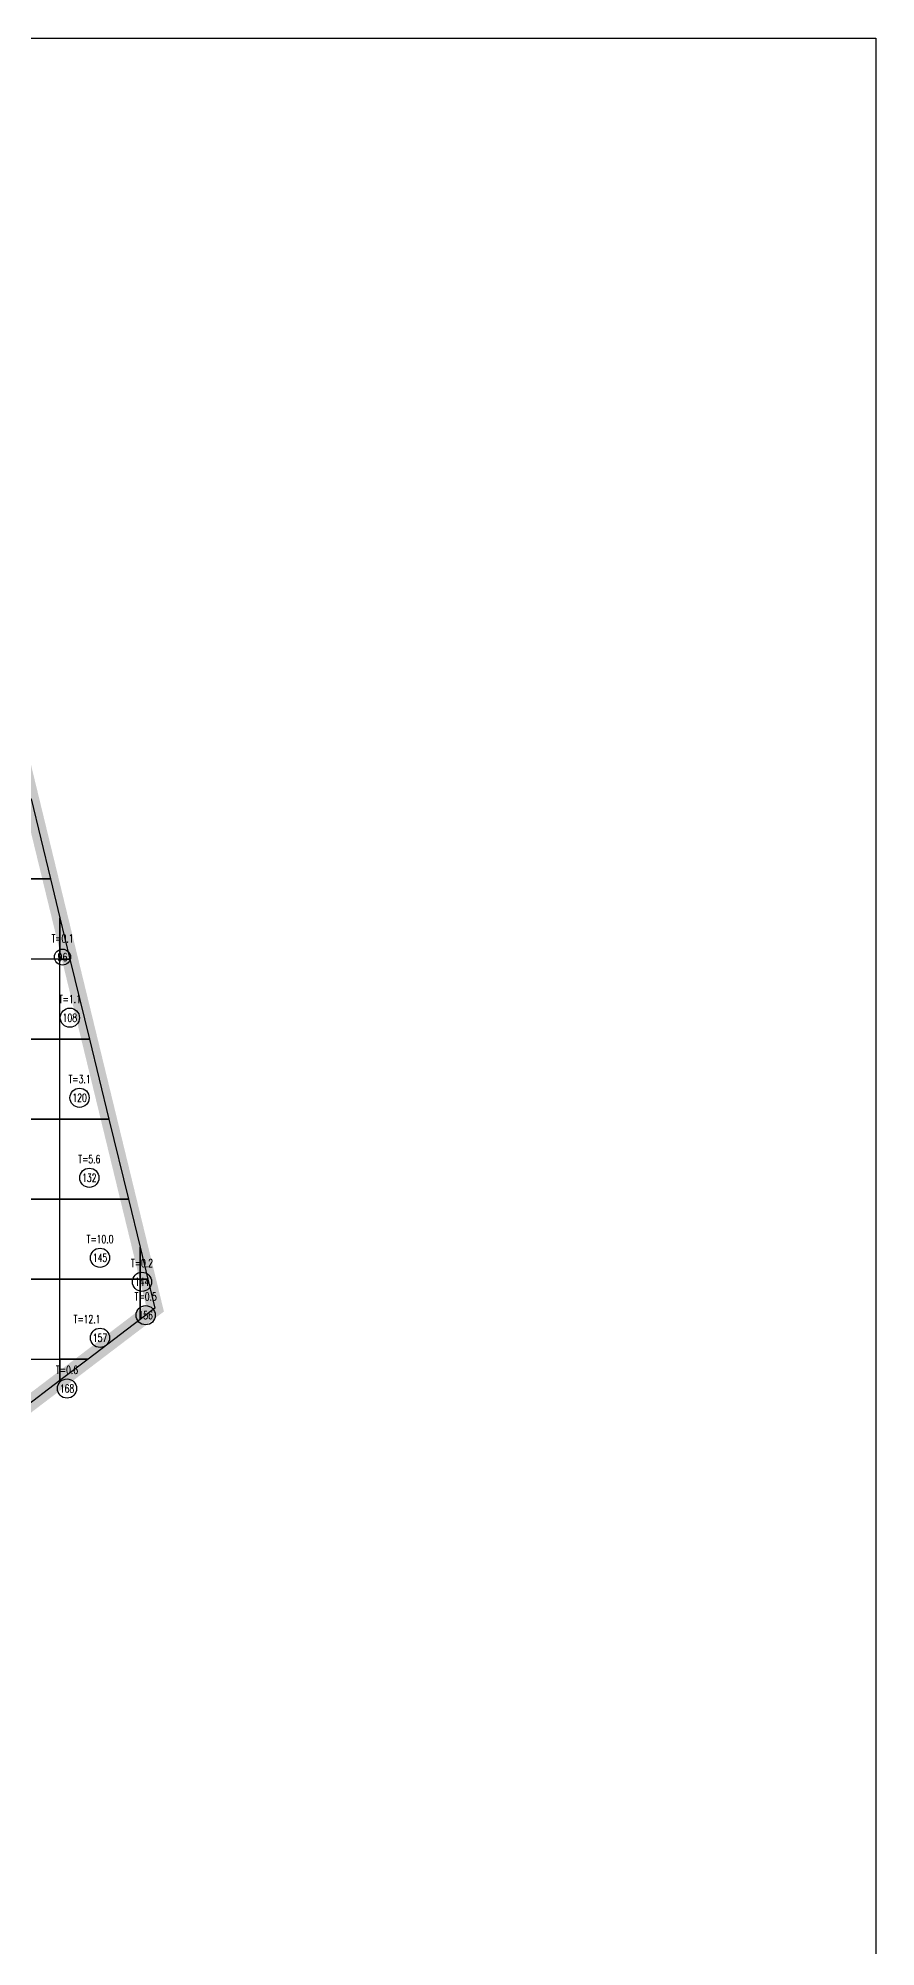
# Model space of a CAD drawing. Extents: x 4283 to 40403, y 1134 to 1764.
# Drawn here: x 20128.4 to 20172, y 1573 to 1672.4 of the extents above; entities that cross this region are included whole.
import ezdxf
from ezdxf.enums import TextEntityAlignment as Align

# ---------------------------------------------------------------- set-up
doc = ezdxf.new("R2010")
doc.units = 0
for name, color, linetype in [('tdz_24-3方格网', 2, 'Continuous'), ('tdz_24-3方格网计算', 7, 'Continuous'), ('tdz_土方计算图', 7, 'Continuous'), ('tdz_格田', 6, 'Continuous')]:
    doc.layers.add(name, color=color, linetype=linetype)
doc.styles.add('GLandNum', font='txt_____.ttf', dxfattribs={"width": 0.7, "height": 0.5})

msp = doc.modelspace()

# ---------------------------------------------------------------- linework, layer by layer
at = {"layer": 'tdz_24-3方格网', "linetype": 'Continuous'}
for points in [[(20125.353, 1632.748, 2829.093), (20128.015, 1632.748, 2829.167), (20129.027, 1628.581, 2829.167), (20125.353, 1628.581, 2829.065)], [(20129.519, 1626.557, 2829.167), (20129.519, 1624.415, 2829.153), (20125.353, 1624.415, 2829.118), (20125.353, 1628.581, 2829.065), (20129.027, 1628.581, 2829.167)], [(20130.04, 1624.415, 2829.167), (20129.519, 1624.415, 2829.153), (20129.519, 1626.557, 2829.167)], [(20125.353, 1624.415, 2829.118), (20125.353, 1620.248, 2829.167), (20129.519, 1620.248, 2829.124), (20129.519, 1624.415, 2829.153)], [(20129.519, 1624.415, 2829.153), (20130.04, 1624.415, 2829.167), (20131.053, 1620.248, 2829.167), (20129.519, 1620.248, 2829.124)], [(20125.353, 1620.248, 2829.167), (20125.353, 1616.081, 2829.181), (20129.519, 1616.081, 2829.141), (20129.519, 1620.248, 2829.124)], [(20129.519, 1620.248, 2829.124), (20131.053, 1620.248, 2829.167), (20132.066, 1616.081, 2829.167), (20129.519, 1616.081, 2829.141)], [(20125.353, 1616.081, 2829.181), (20125.353, 1611.915, 2829.188), (20129.519, 1611.915, 2829.167), (20129.519, 1616.081, 2829.141)], [(20129.519, 1616.081, 2829.141), (20132.066, 1616.081, 2829.167), (20133.079, 1611.915, 2829.167), (20129.519, 1611.915, 2829.167)], [(20125.353, 1611.915, 2829.188), (20125.353, 1607.748, 2829.181), (20129.519, 1607.748, 2829.167), (20129.519, 1611.915, 2829.167)], [(20133.686, 1609.417, 2829.167), (20133.686, 1607.748, 2829.163), (20129.519, 1607.748, 2829.167), (20129.519, 1611.915, 2829.167), (20133.079, 1611.915, 2829.167)], [(20134.092, 1607.748, 2829.167), (20133.686, 1607.748, 2829.163), (20133.686, 1609.417, 2829.167)], [(20125.353, 1607.748, 2829.181), (20125.353, 1603.581, 2829.29), (20129.519, 1603.581, 2829.302), (20129.519, 1607.748, 2829.167)], [(20130.981, 1603.581, 2829.289), (20129.519, 1603.581, 2829.302), (20129.519, 1607.748, 2829.167), (20133.686, 1607.748, 2829.163), (20133.686, 1605.64, 2829.194)], [(20133.686, 1607.748, 2829.163), (20134.092, 1607.748, 2829.167), (20134.461, 1606.23, 2829.167), (20133.686, 1605.64, 2829.194)], [(20125.505, 1599.415, 2829.483), (20125.353, 1599.415, 2829.487), (20125.353, 1603.581, 2829.29), (20129.519, 1603.581, 2829.302), (20129.519, 1602.469, 2829.341)], [(20129.519, 1603.581, 2829.302), (20130.981, 1603.581, 2829.289), (20129.519, 1602.469, 2829.341)]]:
    msp.add_polyline3d(points, close=True, dxfattribs=at)
at = {"layer": 'tdz_24-3方格网计算', "color": 7, "linetype": 'Continuous'}
for centre, radius in [((20129.65, 1624.514), 0.417), ((20130.033, 1621.359), 0.5), ((20130.539, 1617.192), 0.5), ((20131.046, 1613.026), 0.5), ((20131.603, 1608.859), 0.5), ((20133.787, 1607.61), 0.5), ((20133.981, 1605.869), 0.5), ((20131.603, 1604.692), 0.5), ((20129.885, 1602.053), 0.5)]:
    msp.add_circle(centre, radius, dxfattribs=at)
at = {"layer": 'tdz_土方计算图', "linetype": 'Continuous'}
for points in [[(20041.99, 1672.357), (20171.99, 1672.357)], [(20171.99, 1672.357), (20171.99, 1512.357)]]:
    msp.add_lwpolyline(points, dxfattribs=at)
at = {"layer": 'tdz_格田', "linetype": 'Continuous', "lineweight": 60, "const_width": 0.833}
msp.add_lwpolyline([(20079.519, 1646.232), (20085.777, 1651.88), (20118.886, 1670.3), (20134.461, 1606.23), (20092.652, 1574.415), (20090.404, 1606.611), (20079.519, 1646.232)], close=True, dxfattribs=at)

# ---------------------------------------------------------------- texts
at = {"layer": 'tdz_24-3方格网计算', "color": 2, "linetype": 'Continuous', "style": 'GLandNum', "width": 0.7}
for s, p in [('T=0.1', (20129.65, 1625.486)), ('T=1.1', (20130.033, 1622.331)), ('T=3.1', (20130.539, 1618.165)), ('T=5.6', (20131.046, 1613.998)), ('T=10.0', (20131.603, 1609.831)), ('T=0.2', (20133.787, 1608.582)), ('T=0.5', (20133.981, 1606.841)), ('T=12.1', (20130.926, 1605.665)), ('T=0.6', (20129.885, 1603.025))]:
    msp.add_text(s, height=0.4167, dxfattribs=at).set_placement(p, align=Align.MIDDLE_CENTER)
at = {"layer": 'tdz_24-3方格网计算', "color": 7, "linetype": 'Continuous', "style": 'GLandNum', "width": 0.7}
for s, p in [('96', (20129.65, 1624.514)), ('108', (20130.033, 1621.359)), ('120', (20130.539, 1617.192)), ('132', (20131.046, 1613.026)), ('145', (20131.603, 1608.859)), ('144', (20133.787, 1607.61)), ('156', (20133.981, 1605.869)), ('157', (20131.603, 1604.692)), ('168', (20129.885, 1602.053))]:
    msp.add_text(s, height=0.4167, dxfattribs=at).set_placement(p, align=Align.MIDDLE_CENTER)

doc.saveas('drawing.dxf')
